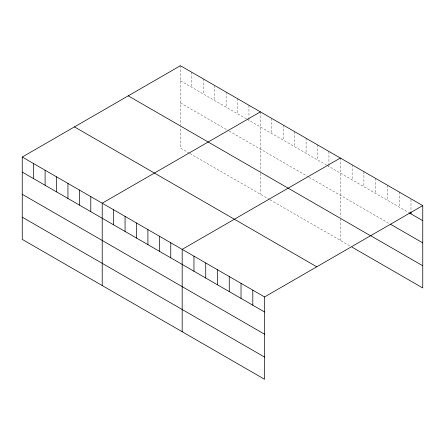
<?xml version="1.0" encoding="UTF-8"?>
<svg xmlns="http://www.w3.org/2000/svg" width="445" height="445" viewBox="0 0 445 445"><rect width="100%" height="100%" fill="white"/><g stroke="black" fill="none" stroke-linecap="round" stroke-linejoin="round"><path stroke-width="0.33" stroke-dasharray="2.23 1.67" d="M180.431 80.762L246.563 118.949M247.17 119.293L326.53 165.117M327.131 165.462L408.627 212.51M180.431 102.973L228.53 130.741M229.131 131.091L308.496 176.91M309.097 177.26L389.208 223.507M189.448 153.269L180.431 148.063L180.431 126.547M190.048 153.62L269.414 199.438M270.015 199.788L351.544 246.858M410.98 199.499L410.98 211.136M399.209 192.023L399.209 207.075M387.439 185.226L387.439 200.278M375.669 178.428L375.669 193.486M363.899 171.637L363.899 186.689M352.128 164.839L352.128 179.897M340.358 158.047L340.358 216.843M340.358 218.884L340.358 240.4M328.938 151.45L328.938 163.766M328.938 164.45L328.938 166.502M317.513 144.853L317.513 159.911M306.088 138.256L306.088 153.314M294.668 131.664L294.668 146.716M283.243 125.067L283.243 140.119M271.817 118.47L271.817 133.528M260.397 111.879L260.397 171.347M260.397 173.411L260.397 194.231M248.972 105.281L248.972 117.597M248.972 118.281L248.972 120.334M237.547 98.684L237.547 113.742M226.121 92.093L226.121 107.145M214.701 85.496L214.701 100.548M203.276 78.898L203.276 93.956M191.851 72.307L191.851 87.359M180.431 65.71L180.431 125.184"/><path stroke-width="0.67" d="M22.25 157.035L264.569 296.937L264.569 379.29L22.25 239.388L22.25 157.035L180.431 65.71L422.75 205.612L422.75 287.965L352.128 247.197M260.397 111.879L102.216 203.198L102.216 285.557M340.358 158.047L182.183 249.367L182.183 331.725M264.569 296.937L422.75 205.612M409.216 212.849L422.75 220.664M390.382 224.191L422.75 242.875M370.374 235.516L422.75 265.76M128.232 95.847L370.551 235.75M74.449 126.897L316.768 266.8M22.25 172.087L264.569 311.99M22.25 194.298L264.569 334.201M22.25 217.177L264.569 357.079M410.98 211.82L410.98 213.873M252.799 290.14L252.799 305.192M241.029 283.343L241.029 298.4M229.264 276.551L229.264 291.603M217.494 269.753L217.494 284.811M205.724 262.962L205.724 278.014M193.953 256.164L193.953 271.216M170.758 242.775L170.758 257.827M159.332 236.178L159.332 251.23M147.912 229.581L147.912 244.639M136.487 222.989L136.487 238.042M125.062 216.392L125.062 231.445M113.642 209.795L113.642 224.853M90.791 196.607L90.791 211.659M79.371 190.009L79.371 205.062M67.946 183.412L67.946 198.47M56.521 176.821L56.521 191.873M45.095 170.224L45.095 185.276M33.675 163.627L33.675 178.684"/></g></svg>
